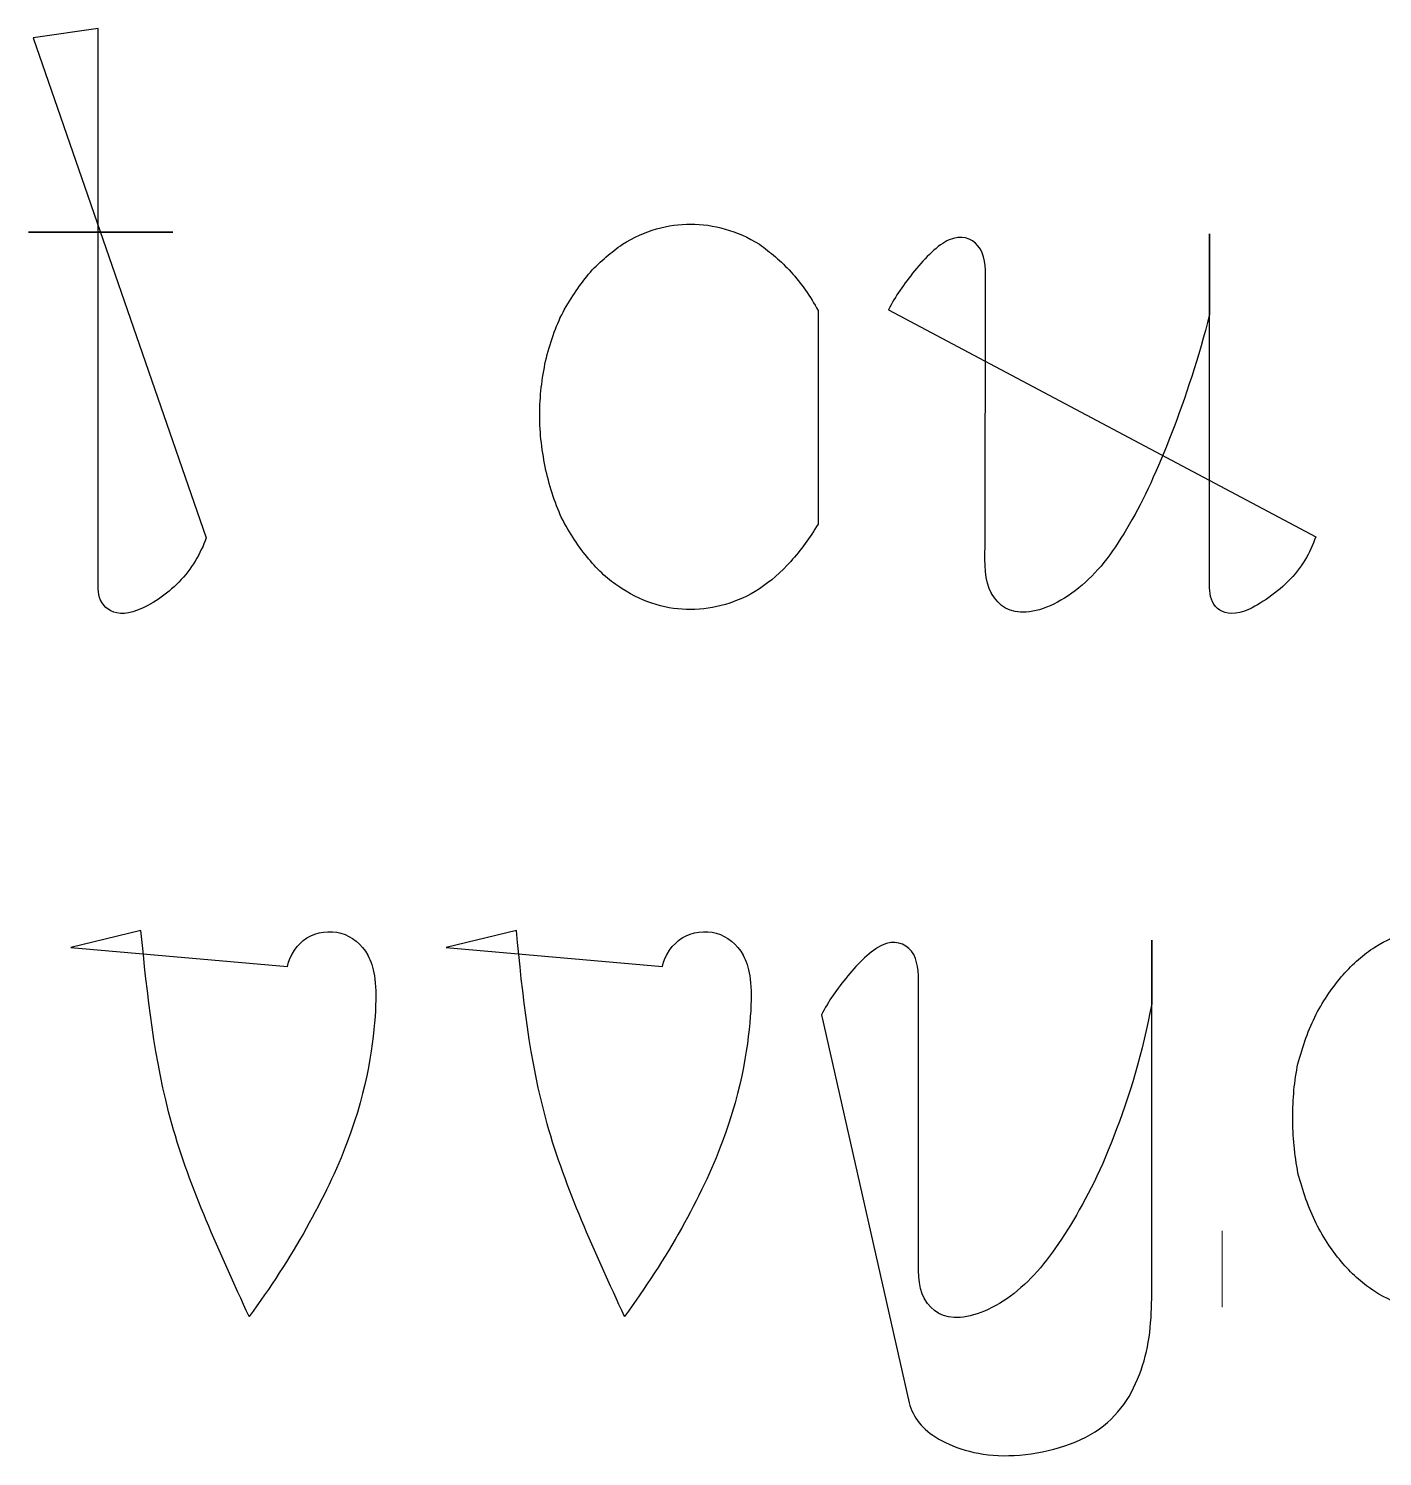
# Model space of a CAD drawing. Header units: centimetres. Extents: x -10 to 10, y -7.3 to 7.3.
# Drawn here: x -7.609 to -6.958, y 4.896 to 5.583 of the extents above; entities that cross this region are included whole.
import ezdxf

# ---------------------------------------------------------------- set-up
doc = ezdxf.new("R2010")
doc.units = ezdxf.units.CM
doc.header["$MEASUREMENT"] = 0
doc.layers.add('Layer 1', color=7, linetype='Continuous')

msp = doc.modelspace()

# ---------------------------------------------------------------- linework, layer by layer
at = {"layer": 'Layer 1', "color": 7}
for points, knots in [([(-7.60715, 5.57882), (-7.60715, 5.57882), (-7.5759, 5.58321), (-7.5759, 5.58321), (-7.5759, 5.58321), (-7.5759, 5.58321), (-7.5759, 5.48529), (-7.5759, 5.48529), (-7.5759, 5.48529), (-7.5759, 5.48529), (-7.54008, 5.48529), (-7.54008, 5.48529), (-7.54008, 5.48529), (-7.54008, 5.48529), (-7.60943, 5.48529), (-7.60943, 5.48529), (-7.60943, 5.48529), (-7.60943, 5.48529), (-7.57591, 5.48529), (-7.57591, 5.48529), (-7.57591, 5.48529), (-7.57591, 5.48529), (-7.57591, 5.31365), (-7.57591, 5.31365), (-7.57591, 5.31365), (-7.57591, 5.30984), (-7.57438, 5.30603), (-7.57115, 5.30375), (-7.57115, 5.30375), (-7.56792, 5.30147), (-7.56316, 5.30089), (-7.55705, 5.30335), (-7.55705, 5.30335), (-7.55075, 5.30563), (-7.54313, 5.31078), (-7.53705, 5.31687), (-7.53705, 5.31687), (-7.53096, 5.32317), (-7.52676, 5.33039), (-7.5239, 5.3382), (-7.5239, 5.3382), (-7.5239, 5.3382), (-7.60715, 5.57882), (-7.60715, 5.57882)], [0, 0, 0, 0, 0.083333, 0.083333, 0.083333, 0.083333, 0.166667, 0.166667, 0.166667, 0.166667, 0.25, 0.25, 0.25, 0.25, 0.333333, 0.333333, 0.333333, 0.333333, 0.416667, 0.416667, 0.416667, 0.416667, 0.5, 0.5, 0.5, 0.5, 0.583333, 0.583333, 0.583333, 0.583333, 0.666667, 0.666667, 0.666667, 0.666667, 0.75, 0.75, 0.75, 0.75, 0.833333, 0.833333, 0.833333, 0.833333, 1, 1, 1, 1]), ([(-7.60715, 5.57882), (-7.60715, 5.57882), (-7.60715, 5.57882), (-7.60715, 5.57882), (-7.60715, 5.57882), (-7.60715, 5.57882), (-7.60715, 5.57882), (-7.60715, 5.57882)], [0, 0, 0, 0, 0.333333, 0.333333, 0.333333, 0.333333, 1, 1, 1, 1]), ([(-7.22957, 5.44756), (-7.23319, 5.45423), (-7.23777, 5.46071), (-7.24253, 5.46605), (-7.24253, 5.46605), (-7.24748, 5.47139), (-7.25264, 5.47558), (-7.25777, 5.47939), (-7.25777, 5.47939), (-7.26862, 5.48606), (-7.27986, 5.4891), (-7.29092, 5.4891), (-7.29092, 5.4891), (-7.29624, 5.4891), (-7.30177, 5.48833), (-7.3073, 5.48682), (-7.3073, 5.48682), (-7.31283, 5.48529), (-7.31833, 5.48264), (-7.32368, 5.47939), (-7.32368, 5.47939), (-7.32902, 5.47558), (-7.33416, 5.4714), (-7.33911, 5.46605), (-7.33911, 5.46605), (-7.34387, 5.46033), (-7.34824, 5.45404), (-7.35226, 5.44681), (-7.35226, 5.44681), (-7.35588, 5.43975), (-7.35856, 5.43176), (-7.36065, 5.42318), (-7.36065, 5.42318), (-7.36237, 5.41498), (-7.36351, 5.40622), (-7.36351, 5.39728), (-7.36351, 5.39728), (-7.36351, 5.38834), (-7.36237, 5.37937), (-7.36047, 5.37061), (-7.36047, 5.37061), (-7.35856, 5.36204), (-7.35589, 5.35386), (-7.35227, 5.34643), (-7.35227, 5.34643), (-7.34827, 5.339), (-7.34388, 5.33251), (-7.33912, 5.32701), (-7.33912, 5.32701), (-7.33436, 5.32148), (-7.32941, 5.31709), (-7.32388, 5.31367), (-7.32388, 5.31367), (-7.31303, 5.30663), (-7.30179, 5.30359), (-7.29094, 5.30359), (-7.29094, 5.30359), (-7.28522, 5.30359), (-7.2797, 5.30454), (-7.27417, 5.30605), (-7.27417, 5.30605), (-7.26864, 5.30777), (-7.26314, 5.31005), (-7.25779, 5.31367), (-7.25779, 5.31367), (-7.25245, 5.31711), (-7.24731, 5.32169), (-7.24274, 5.32682), (-7.24274, 5.32682), (-7.23779, 5.33216), (-7.2334, 5.33825), (-7.22959, 5.34473), (-7.22959, 5.34473), (-7.22959, 5.34473), (-7.22957, 5.44756), (-7.22957, 5.44756)], [0, 0, 0, 0, 0.05, 0.05, 0.05, 0.05, 0.1, 0.1, 0.1, 0.1, 0.15, 0.15, 0.15, 0.15, 0.2, 0.2, 0.2, 0.2, 0.25, 0.25, 0.25, 0.25, 0.3, 0.3, 0.3, 0.3, 0.35, 0.35, 0.35, 0.35, 0.4, 0.4, 0.4, 0.4, 0.45, 0.45, 0.45, 0.45, 0.5, 0.5, 0.5, 0.5, 0.55, 0.55, 0.55, 0.55, 0.6, 0.6, 0.6, 0.6, 0.65, 0.65, 0.65, 0.65, 0.7, 0.7, 0.7, 0.7, 0.75, 0.75, 0.75, 0.75, 0.8, 0.8, 0.8, 0.8, 0.85, 0.85, 0.85, 0.85, 0.9, 0.9, 0.9, 0.9, 1, 1, 1, 1]), ([(-7.19567, 5.44793), (-7.19242, 5.45441), (-7.18824, 5.46031), (-7.1831, 5.46661), (-7.1831, 5.46661), (-7.17797, 5.47291), (-7.17186, 5.47918), (-7.16654, 5.48148), (-7.16654, 5.48148), (-7.16082, 5.48397), (-7.15569, 5.48262), (-7.15262, 5.47862), (-7.15262, 5.47862), (-7.14918, 5.47462), (-7.149, 5.46833), (-7.149, 5.46261), (-7.149, 5.46261), (-7.149, 5.46261), (-7.14919, 5.33384), (-7.14919, 5.33384), (-7.14919, 5.33384), (-7.14938, 5.32585), (-7.14956, 5.31746), (-7.14615, 5.31135), (-7.14615, 5.31135), (-7.14271, 5.30526), (-7.13702, 5.30164), (-7.12938, 5.30241), (-7.12938, 5.30241), (-7.12139, 5.30281), (-7.1111, 5.30794), (-7.10252, 5.31537), (-7.10252, 5.31537), (-7.09395, 5.32259), (-7.08688, 5.33233), (-7.07985, 5.34453), (-7.07985, 5.34453), (-7.07281, 5.35654), (-7.06614, 5.3712), (-7.05948, 5.38835), (-7.05948, 5.38835), (-7.05282, 5.4055), (-7.04633, 5.42529), (-7.0412, 5.4455), (-7.0412, 5.4455), (-7.0412, 5.4455), (-7.0412, 5.48437), (-7.0412, 5.48437), (-7.0412, 5.48437), (-7.0412, 5.48437), (-7.0412, 5.31406), (-7.0412, 5.31406), (-7.0412, 5.31406), (-7.0412, 5.31044), (-7.04006, 5.30663), (-7.03739, 5.30414), (-7.03739, 5.30414), (-7.03453, 5.30186), (-7.03072, 5.30073), (-7.02443, 5.30282), (-7.02443, 5.30282), (-7.01834, 5.30531), (-7.00977, 5.31081), (-7.00347, 5.31711), (-7.00347, 5.31711), (-6.99699, 5.32359), (-6.99281, 5.33082), (-6.99013, 5.33862), (-6.99013, 5.33862), (-6.99013, 5.33862), (-7.19567, 5.44793), (-7.19567, 5.44793)], [0, 0, 0, 0, 0.052632, 0.052632, 0.052632, 0.052632, 0.105263, 0.105263, 0.105263, 0.105263, 0.157895, 0.157895, 0.157895, 0.157895, 0.210526, 0.210526, 0.210526, 0.210526, 0.263158, 0.263158, 0.263158, 0.263158, 0.315789, 0.315789, 0.315789, 0.315789, 0.368421, 0.368421, 0.368421, 0.368421, 0.421053, 0.421053, 0.421053, 0.421053, 0.473684, 0.473684, 0.473684, 0.473684, 0.526316, 0.526316, 0.526316, 0.526316, 0.578947, 0.578947, 0.578947, 0.578947, 0.631579, 0.631579, 0.631579, 0.631579, 0.684211, 0.684211, 0.684211, 0.684211, 0.736842, 0.736842, 0.736842, 0.736842, 0.789474, 0.789474, 0.789474, 0.789474, 0.842105, 0.842105, 0.842105, 0.842105, 0.894737, 0.894737, 0.894737, 0.894737, 1, 1, 1, 1]), ([(-7.22957, 5.44756), (-7.22957, 5.44756), (-7.22957, 5.44756), (-7.22957, 5.44756), (-7.22957, 5.44756), (-7.22957, 5.44756), (-7.22957, 5.44756), (-7.22957, 5.44756)], [0, 0, 0, 0, 0.333333, 0.333333, 0.333333, 0.333333, 1, 1, 1, 1]), ([(-7.19567, 5.44793), (-7.19567, 5.44793), (-7.19567, 5.44793), (-7.19567, 5.44793), (-7.19567, 5.44793), (-7.19567, 5.44793), (-7.19567, 5.44793), (-7.19567, 5.44793)], [0, 0, 0, 0, 0.333333, 0.333333, 0.333333, 0.333333, 1, 1, 1, 1]), ([(-7.58906, 5.14104), (-7.58906, 5.14104), (-7.55535, 5.14924), (-7.55535, 5.14924), (-7.55535, 5.14924), (-7.55231, 5.11818), (-7.54905, 5.08696), (-7.54048, 5.05608), (-7.54048, 5.05608), (-7.53172, 5.02523), (-7.51762, 4.99435), (-7.50333, 4.9635), (-7.50333, 4.9635), (-7.48296, 4.99075), (-7.46618, 5.02102), (-7.45608, 5.04732), (-7.45608, 5.04732), (-7.44618, 5.07362), (-7.44333, 5.0959), (-7.44256, 5.11058), (-7.44256, 5.11058), (-7.44179, 5.12505), (-7.44333, 5.13191), (-7.44618, 5.13725), (-7.44618, 5.13725), (-7.44922, 5.14259), (-7.4538, 5.1464), (-7.45914, 5.14791), (-7.45914, 5.14791), (-7.46448, 5.14923), (-7.47057, 5.14868), (-7.47552, 5.14563), (-7.47552, 5.14563), (-7.48028, 5.14259), (-7.48372, 5.13743), (-7.48486, 5.1319), (-7.48486, 5.1319), (-7.48486, 5.1319), (-7.58906, 5.14104), (-7.58906, 5.14104)], [0, 0, 0, 0, 0.090909, 0.090909, 0.090909, 0.090909, 0.181818, 0.181818, 0.181818, 0.181818, 0.272727, 0.272727, 0.272727, 0.272727, 0.363636, 0.363636, 0.363636, 0.363636, 0.454545, 0.454545, 0.454545, 0.454545, 0.545455, 0.545455, 0.545455, 0.545455, 0.636364, 0.636364, 0.636364, 0.636364, 0.727273, 0.727273, 0.727273, 0.727273, 0.818182, 0.818182, 0.818182, 0.818182, 1, 1, 1, 1]), ([(-7.40845, 5.14104), (-7.40845, 5.14104), (-7.37474, 5.14924), (-7.37474, 5.14924), (-7.37474, 5.14924), (-7.3717, 5.11818), (-7.36844, 5.08696), (-7.35987, 5.05608), (-7.35987, 5.05608), (-7.35111, 5.02523), (-7.33701, 4.99435), (-7.32272, 4.9635), (-7.32272, 4.9635), (-7.30253, 4.99075), (-7.28557, 5.02102), (-7.27568, 5.04732), (-7.27568, 5.04732), (-7.26578, 5.07362), (-7.26293, 5.0959), (-7.26197, 5.11058), (-7.26197, 5.11058), (-7.2612, 5.12505), (-7.26274, 5.13191), (-7.26559, 5.13725), (-7.26559, 5.13725), (-7.26863, 5.14259), (-7.27321, 5.1464), (-7.27855, 5.14791), (-7.27855, 5.14791), (-7.28387, 5.14923), (-7.28998, 5.14868), (-7.29493, 5.14563), (-7.29493, 5.14563), (-7.29969, 5.14259), (-7.30313, 5.13743), (-7.30446, 5.1319), (-7.30446, 5.1319), (-7.30446, 5.1319), (-7.40845, 5.14104), (-7.40845, 5.14104)], [0, 0, 0, 0, 0.090909, 0.090909, 0.090909, 0.090909, 0.181818, 0.181818, 0.181818, 0.181818, 0.272727, 0.272727, 0.272727, 0.272727, 0.363636, 0.363636, 0.363636, 0.363636, 0.454545, 0.454545, 0.454545, 0.454545, 0.545455, 0.545455, 0.545455, 0.545455, 0.636364, 0.636364, 0.636364, 0.636364, 0.727273, 0.727273, 0.727273, 0.727273, 0.818182, 0.818182, 0.818182, 0.818182, 1, 1, 1, 1]), ([(-6.86743, 5.10942), (-6.87105, 5.11609), (-6.87563, 5.12257), (-6.88058, 5.12789), (-6.88058, 5.12789), (-6.88534, 5.13323), (-6.8905, 5.1376), (-6.89582, 5.14123), (-6.89582, 5.14123), (-6.90648, 5.1479), (-6.91773, 5.15113), (-6.92879, 5.15113), (-6.92879, 5.15113), (-6.93411, 5.15113), (-6.93964, 5.15018), (-6.94535, 5.14867), (-6.94535, 5.14867), (-6.95088, 5.14714), (-6.9562, 5.14446), (-6.96173, 5.14124), (-6.96173, 5.14124), (-6.96705, 5.13762), (-6.97221, 5.13322), (-6.97697, 5.1279), (-6.97697, 5.1279), (-6.98173, 5.1224), (-6.98612, 5.11589), (-6.98993, 5.10885), (-6.98993, 5.10885), (-6.99355, 5.1016), (-6.99641, 5.09342), (-6.99869, 5.08504), (-6.99869, 5.08504), (-7.00041, 5.07684), (-7.00118, 5.06808), (-7.00118, 5.05895), (-7.00118, 5.05895), (-7.00118, 5.05017), (-7.00023, 5.04122), (-6.99869, 5.03247), (-6.99869, 5.03247), (-6.99641, 5.0239), (-6.99356, 5.0157), (-6.98993, 5.00826), (-6.98993, 5.00826), (-6.98612, 5.00083), (-6.98173, 4.99437), (-6.97697, 4.98884), (-6.97697, 4.98884), (-6.97221, 4.98334), (-6.96705, 4.97892), (-6.96173, 4.9755), (-6.96173, 4.9755), (-6.95088, 4.96865), (-6.93982, 4.96539), (-6.92876, 4.96539), (-6.92876, 4.96539), (-6.92323, 4.96539), (-6.91752, 4.96634), (-6.91199, 4.96788), (-6.91199, 4.96788), (-6.90646, 4.9696), (-6.90112, 4.97188), (-6.89561, 4.9755), (-6.89561, 4.9755), (-6.89029, 4.97891), (-6.88532, 4.98349), (-6.88056, 4.98865), (-6.88056, 4.98865), (-6.87561, 4.99399), (-6.87122, 5.00008), (-6.86741, 5.00656), (-6.86741, 5.00656), (-6.86741, 5.00656), (-6.86743, 5.10942), (-6.86743, 5.10942)], [0, 0, 0, 0, 0.05, 0.05, 0.05, 0.05, 0.1, 0.1, 0.1, 0.1, 0.15, 0.15, 0.15, 0.15, 0.2, 0.2, 0.2, 0.2, 0.25, 0.25, 0.25, 0.25, 0.3, 0.3, 0.3, 0.3, 0.35, 0.35, 0.35, 0.35, 0.4, 0.4, 0.4, 0.4, 0.45, 0.45, 0.45, 0.45, 0.5, 0.5, 0.5, 0.5, 0.55, 0.55, 0.55, 0.55, 0.6, 0.6, 0.6, 0.6, 0.65, 0.65, 0.65, 0.65, 0.7, 0.7, 0.7, 0.7, 0.75, 0.75, 0.75, 0.75, 0.8, 0.8, 0.8, 0.8, 0.85, 0.85, 0.85, 0.85, 0.9, 0.9, 0.9, 0.9, 1, 1, 1, 1]), ([(-7.58906, 5.14104), (-7.58906, 5.14104), (-7.58906, 5.14104), (-7.58906, 5.14104), (-7.58906, 5.14104), (-7.58906, 5.14104), (-7.58906, 5.14104), (-7.58906, 5.14104)], [0, 0, 0, 0, 0.333333, 0.333333, 0.333333, 0.333333, 1, 1, 1, 1]), ([(-7.40845, 5.14104), (-7.40845, 5.14104), (-7.40845, 5.14104), (-7.40845, 5.14104), (-7.40845, 5.14104), (-7.40845, 5.14104), (-7.40845, 5.14104), (-7.40845, 5.14104)], [0, 0, 0, 0, 0.333333, 0.333333, 0.333333, 0.333333, 1, 1, 1, 1]), ([(-7.22787, 5.10865), (-7.22464, 5.11513), (-7.22044, 5.12103), (-7.2153, 5.12733), (-7.2153, 5.12733), (-7.21035, 5.13342), (-7.20406, 5.13953), (-7.19874, 5.1422), (-7.19874, 5.1422), (-7.19302, 5.14469), (-7.18789, 5.14315), (-7.18464, 5.13916), (-7.18464, 5.13916), (-7.18141, 5.13516), (-7.18123, 5.12887), (-7.18123, 5.12336), (-7.18123, 5.12336), (-7.18123, 5.12336), (-7.18123, 4.99459), (-7.18123, 4.99459), (-7.18123, 4.99459), (-7.18123, 4.98657), (-7.18179, 4.97819), (-7.17837, 4.97192), (-7.17837, 4.97192), (-7.17493, 4.96583), (-7.16924, 4.96239), (-7.16122, 4.96298), (-7.16122, 4.96298), (-7.15302, 4.96354), (-7.14254, 4.96848), (-7.1336, 4.97592), (-7.1336, 4.97592), (-7.12466, 4.98317), (-7.11722, 4.99307), (-7.1096, 5.00508), (-7.1096, 5.00508), (-7.10198, 5.01728), (-7.09417, 5.03175), (-7.0873, 5.05024), (-7.0873, 5.05024), (-7.07987, 5.06852), (-7.07338, 5.09101), (-7.06902, 5.11387), (-7.06902, 5.11387), (-7.06902, 5.11387), (-7.06902, 5.14454), (-7.06902, 5.14454), (-7.06902, 5.14454), (-7.06902, 5.14454), (-7.06902, 4.97441), (-7.06902, 4.97441), (-7.06902, 4.97441), (-7.06902, 4.96203), (-7.06997, 4.94927), (-7.07415, 4.93766), (-7.07415, 4.93766), (-7.07833, 4.92583), (-7.08481, 4.91536), (-7.09624, 4.90792), (-7.09624, 4.90792), (-7.10767, 4.9007), (-7.12405, 4.89668), (-7.13778, 4.89649), (-7.13778, 4.89649), (-7.15167, 4.89609), (-7.16313, 4.89972), (-7.17149, 4.90448), (-7.17149, 4.90448), (-7.17948, 4.90906), (-7.18387, 4.91496), (-7.18578, 4.92181), (-7.18578, 4.92181), (-7.18578, 4.92181), (-7.22787, 5.10865), (-7.22787, 5.10865)], [0, 0, 0, 0, 0.05, 0.05, 0.05, 0.05, 0.1, 0.1, 0.1, 0.1, 0.15, 0.15, 0.15, 0.15, 0.2, 0.2, 0.2, 0.2, 0.25, 0.25, 0.25, 0.25, 0.3, 0.3, 0.3, 0.3, 0.35, 0.35, 0.35, 0.35, 0.4, 0.4, 0.4, 0.4, 0.45, 0.45, 0.45, 0.45, 0.5, 0.5, 0.5, 0.5, 0.55, 0.55, 0.55, 0.55, 0.6, 0.6, 0.6, 0.6, 0.65, 0.65, 0.65, 0.65, 0.7, 0.7, 0.7, 0.7, 0.75, 0.75, 0.75, 0.75, 0.8, 0.8, 0.8, 0.8, 0.85, 0.85, 0.85, 0.85, 0.9, 0.9, 0.9, 0.9, 1, 1, 1, 1]), ([(-7.22787, 5.10865), (-7.22787, 5.10865), (-7.22787, 5.10865), (-7.22787, 5.10865), (-7.22787, 5.10865), (-7.22787, 5.10865), (-7.22787, 5.10865), (-7.22787, 5.10865)], [0, 0, 0, 0, 0.333333, 0.333333, 0.333333, 0.333333, 1, 1, 1, 1])]:
    msp.add_open_spline(points, degree=3, knots=knots, dxfattribs=at)
at = {"layer": 'Layer 1', "lineweight": 0}
for points, knots in [([(-7.60715, 5.57882), (-7.60715, 5.57882), (-7.5759, 5.58321), (-7.5759, 5.58321), (-7.5759, 5.58321), (-7.5759, 5.58321), (-7.5759, 5.48529), (-7.5759, 5.48529), (-7.5759, 5.48529), (-7.5759, 5.48529), (-7.54008, 5.48529), (-7.54008, 5.48529), (-7.54008, 5.48529), (-7.54008, 5.48529), (-7.60943, 5.48529), (-7.60943, 5.48529), (-7.60943, 5.48529), (-7.60943, 5.48529), (-7.57591, 5.48529), (-7.57591, 5.48529), (-7.57591, 5.48529), (-7.57591, 5.48529), (-7.57591, 5.31365), (-7.57591, 5.31365), (-7.57591, 5.31365), (-7.57591, 5.30984), (-7.57438, 5.30603), (-7.57115, 5.30375), (-7.57115, 5.30375), (-7.56792, 5.30147), (-7.56316, 5.30089), (-7.55705, 5.30335), (-7.55705, 5.30335), (-7.55075, 5.30563), (-7.54313, 5.31078), (-7.53705, 5.31687), (-7.53705, 5.31687), (-7.53096, 5.32317), (-7.52676, 5.33039), (-7.5239, 5.3382)], [0, 0, 0, 0, 0.090909, 0.090909, 0.090909, 0.090909, 0.181818, 0.181818, 0.181818, 0.181818, 0.272727, 0.272727, 0.272727, 0.272727, 0.363636, 0.363636, 0.363636, 0.363636, 0.454545, 0.454545, 0.454545, 0.454545, 0.545455, 0.545455, 0.545455, 0.545455, 0.636364, 0.636364, 0.636364, 0.636364, 0.727273, 0.727273, 0.727273, 0.727273, 0.818182, 0.818182, 0.818182, 0.818182, 1, 1, 1, 1]), ([(-7.60715, 5.57882), (-7.60715, 5.57882), (-7.60715, 5.57882), (-7.60715, 5.57882), (-7.60715, 5.57882), (-7.60715, 5.57882), (-7.60715, 5.57882), (-7.60715, 5.57882)], [0, 0, 0, 0, 0.333333, 0.333333, 0.333333, 0.333333, 1, 1, 1, 1]), ([(-7.22957, 5.44756), (-7.23319, 5.45423), (-7.23777, 5.46071), (-7.24253, 5.46605), (-7.24253, 5.46605), (-7.24748, 5.47139), (-7.25264, 5.47558), (-7.25777, 5.47939), (-7.25777, 5.47939), (-7.26862, 5.48606), (-7.27986, 5.4891), (-7.29092, 5.4891), (-7.29092, 5.4891), (-7.29624, 5.4891), (-7.30177, 5.48833), (-7.3073, 5.48682), (-7.3073, 5.48682), (-7.31283, 5.48529), (-7.31833, 5.48264), (-7.32368, 5.47939), (-7.32368, 5.47939), (-7.32902, 5.47558), (-7.33416, 5.4714), (-7.33911, 5.46605), (-7.33911, 5.46605), (-7.34387, 5.46033), (-7.34824, 5.45404), (-7.35226, 5.44681), (-7.35226, 5.44681), (-7.35588, 5.43975), (-7.35856, 5.43176), (-7.36065, 5.42318), (-7.36065, 5.42318), (-7.36237, 5.41498), (-7.36351, 5.40622), (-7.36351, 5.39728), (-7.36351, 5.39728), (-7.36351, 5.38834), (-7.36237, 5.37937), (-7.36047, 5.37061), (-7.36047, 5.37061), (-7.35856, 5.36204), (-7.35589, 5.35386), (-7.35227, 5.34643), (-7.35227, 5.34643), (-7.34827, 5.339), (-7.34388, 5.33251), (-7.33912, 5.32701), (-7.33912, 5.32701), (-7.33436, 5.32148), (-7.32941, 5.31709), (-7.32388, 5.31367), (-7.32388, 5.31367), (-7.31303, 5.30663), (-7.30179, 5.30359), (-7.29094, 5.30359), (-7.29094, 5.30359), (-7.28522, 5.30359), (-7.2797, 5.30454), (-7.27417, 5.30605), (-7.27417, 5.30605), (-7.26864, 5.30777), (-7.26314, 5.31005), (-7.25779, 5.31367), (-7.25779, 5.31367), (-7.25245, 5.31711), (-7.24731, 5.32169), (-7.24274, 5.32682), (-7.24274, 5.32682), (-7.23779, 5.33216), (-7.2334, 5.33825), (-7.22959, 5.34473)], [0, 0, 0, 0, 0.052632, 0.052632, 0.052632, 0.052632, 0.105263, 0.105263, 0.105263, 0.105263, 0.157895, 0.157895, 0.157895, 0.157895, 0.210526, 0.210526, 0.210526, 0.210526, 0.263158, 0.263158, 0.263158, 0.263158, 0.315789, 0.315789, 0.315789, 0.315789, 0.368421, 0.368421, 0.368421, 0.368421, 0.421053, 0.421053, 0.421053, 0.421053, 0.473684, 0.473684, 0.473684, 0.473684, 0.526316, 0.526316, 0.526316, 0.526316, 0.578947, 0.578947, 0.578947, 0.578947, 0.631579, 0.631579, 0.631579, 0.631579, 0.684211, 0.684211, 0.684211, 0.684211, 0.736842, 0.736842, 0.736842, 0.736842, 0.789474, 0.789474, 0.789474, 0.789474, 0.842105, 0.842105, 0.842105, 0.842105, 0.894737, 0.894737, 0.894737, 0.894737, 1, 1, 1, 1]), ([(-7.19567, 5.44793), (-7.19242, 5.45441), (-7.18824, 5.46031), (-7.1831, 5.46661), (-7.1831, 5.46661), (-7.17797, 5.47291), (-7.17186, 5.47918), (-7.16654, 5.48148), (-7.16654, 5.48148), (-7.16082, 5.48397), (-7.15569, 5.48262), (-7.15262, 5.47862), (-7.15262, 5.47862), (-7.14918, 5.47462), (-7.149, 5.46833), (-7.149, 5.46261), (-7.149, 5.46261), (-7.149, 5.46261), (-7.14919, 5.33384), (-7.14919, 5.33384), (-7.14919, 5.33384), (-7.14938, 5.32585), (-7.14956, 5.31746), (-7.14615, 5.31135), (-7.14615, 5.31135), (-7.14271, 5.30526), (-7.13702, 5.30164), (-7.12938, 5.30241), (-7.12938, 5.30241), (-7.12139, 5.30281), (-7.1111, 5.30794), (-7.10252, 5.31537), (-7.10252, 5.31537), (-7.09395, 5.32259), (-7.08688, 5.33233), (-7.07985, 5.34453), (-7.07985, 5.34453), (-7.07281, 5.35654), (-7.06614, 5.3712), (-7.05948, 5.38835), (-7.05948, 5.38835), (-7.05282, 5.4055), (-7.04633, 5.42529), (-7.0412, 5.4455), (-7.0412, 5.4455), (-7.0412, 5.4455), (-7.0412, 5.48437), (-7.0412, 5.48437), (-7.0412, 5.48437), (-7.0412, 5.48437), (-7.0412, 5.31406), (-7.0412, 5.31406), (-7.0412, 5.31406), (-7.0412, 5.31044), (-7.04006, 5.30663), (-7.03739, 5.30414), (-7.03739, 5.30414), (-7.03453, 5.30186), (-7.03072, 5.30073), (-7.02443, 5.30282), (-7.02443, 5.30282), (-7.01834, 5.30531), (-7.00977, 5.31081), (-7.00347, 5.31711), (-7.00347, 5.31711), (-6.99699, 5.32359), (-6.99281, 5.33082), (-6.99013, 5.33862)], [0, 0, 0, 0, 0.055556, 0.055556, 0.055556, 0.055556, 0.111111, 0.111111, 0.111111, 0.111111, 0.166667, 0.166667, 0.166667, 0.166667, 0.222222, 0.222222, 0.222222, 0.222222, 0.277778, 0.277778, 0.277778, 0.277778, 0.333333, 0.333333, 0.333333, 0.333333, 0.388889, 0.388889, 0.388889, 0.388889, 0.444444, 0.444444, 0.444444, 0.444444, 0.5, 0.5, 0.5, 0.5, 0.555556, 0.555556, 0.555556, 0.555556, 0.611111, 0.611111, 0.611111, 0.611111, 0.666667, 0.666667, 0.666667, 0.666667, 0.722222, 0.722222, 0.722222, 0.722222, 0.777778, 0.777778, 0.777778, 0.777778, 0.833333, 0.833333, 0.833333, 0.833333, 0.888889, 0.888889, 0.888889, 0.888889, 1, 1, 1, 1]), ([(-7.22957, 5.44756), (-7.22957, 5.44756), (-7.22957, 5.44756), (-7.22957, 5.44756), (-7.22957, 5.44756), (-7.22957, 5.44756), (-7.22957, 5.44756), (-7.22957, 5.44756)], [0, 0, 0, 0, 0.333333, 0.333333, 0.333333, 0.333333, 1, 1, 1, 1]), ([(-7.19567, 5.44793), (-7.19567, 5.44793), (-7.19567, 5.44793), (-7.19567, 5.44793), (-7.19567, 5.44793), (-7.19567, 5.44793), (-7.19567, 5.44793), (-7.19567, 5.44793)], [0, 0, 0, 0, 0.333333, 0.333333, 0.333333, 0.333333, 1, 1, 1, 1]), ([(-7.58906, 5.14104), (-7.58906, 5.14104), (-7.55535, 5.14924), (-7.55535, 5.14924), (-7.55535, 5.14924), (-7.55231, 5.11818), (-7.54905, 5.08696), (-7.54048, 5.05608), (-7.54048, 5.05608), (-7.53172, 5.02523), (-7.51762, 4.99435), (-7.50333, 4.9635), (-7.50333, 4.9635), (-7.48296, 4.99075), (-7.46618, 5.02102), (-7.45608, 5.04732), (-7.45608, 5.04732), (-7.44618, 5.07362), (-7.44333, 5.0959), (-7.44256, 5.11058), (-7.44256, 5.11058), (-7.44179, 5.12505), (-7.44333, 5.13191), (-7.44618, 5.13725), (-7.44618, 5.13725), (-7.44922, 5.14259), (-7.4538, 5.1464), (-7.45914, 5.14791), (-7.45914, 5.14791), (-7.46448, 5.14923), (-7.47057, 5.14868), (-7.47552, 5.14563), (-7.47552, 5.14563), (-7.48028, 5.14259), (-7.48372, 5.13743), (-7.48486, 5.1319)], [0, 0, 0, 0, 0.1, 0.1, 0.1, 0.1, 0.2, 0.2, 0.2, 0.2, 0.3, 0.3, 0.3, 0.3, 0.4, 0.4, 0.4, 0.4, 0.5, 0.5, 0.5, 0.5, 0.6, 0.6, 0.6, 0.6, 0.7, 0.7, 0.7, 0.7, 0.8, 0.8, 0.8, 0.8, 1, 1, 1, 1]), ([(-7.40845, 5.14104), (-7.40845, 5.14104), (-7.37474, 5.14924), (-7.37474, 5.14924), (-7.37474, 5.14924), (-7.3717, 5.11818), (-7.36844, 5.08696), (-7.35987, 5.05608), (-7.35987, 5.05608), (-7.35111, 5.02523), (-7.33701, 4.99435), (-7.32272, 4.9635), (-7.32272, 4.9635), (-7.30253, 4.99075), (-7.28557, 5.02102), (-7.27568, 5.04732), (-7.27568, 5.04732), (-7.26578, 5.07362), (-7.26293, 5.0959), (-7.26197, 5.11058), (-7.26197, 5.11058), (-7.2612, 5.12505), (-7.26274, 5.13191), (-7.26559, 5.13725), (-7.26559, 5.13725), (-7.26863, 5.14259), (-7.27321, 5.1464), (-7.27855, 5.14791), (-7.27855, 5.14791), (-7.28387, 5.14923), (-7.28998, 5.14868), (-7.29493, 5.14563), (-7.29493, 5.14563), (-7.29969, 5.14259), (-7.30313, 5.13743), (-7.30446, 5.1319)], [0, 0, 0, 0, 0.1, 0.1, 0.1, 0.1, 0.2, 0.2, 0.2, 0.2, 0.3, 0.3, 0.3, 0.3, 0.4, 0.4, 0.4, 0.4, 0.5, 0.5, 0.5, 0.5, 0.6, 0.6, 0.6, 0.6, 0.7, 0.7, 0.7, 0.7, 0.8, 0.8, 0.8, 0.8, 1, 1, 1, 1]), ([(-6.86743, 5.10942), (-6.87105, 5.11609), (-6.87563, 5.12257), (-6.88058, 5.12789), (-6.88058, 5.12789), (-6.88534, 5.13323), (-6.8905, 5.1376), (-6.89582, 5.14123), (-6.89582, 5.14123), (-6.90648, 5.1479), (-6.91773, 5.15113), (-6.92879, 5.15113), (-6.92879, 5.15113), (-6.93411, 5.15113), (-6.93964, 5.15018), (-6.94535, 5.14867), (-6.94535, 5.14867), (-6.95088, 5.14714), (-6.9562, 5.14446), (-6.96173, 5.14124), (-6.96173, 5.14124), (-6.96705, 5.13762), (-6.97221, 5.13322), (-6.97697, 5.1279), (-6.97697, 5.1279), (-6.98173, 5.1224), (-6.98612, 5.11589), (-6.98993, 5.10885), (-6.98993, 5.10885), (-6.99355, 5.1016), (-6.99641, 5.09342), (-6.99869, 5.08504), (-6.99869, 5.08504), (-7.00041, 5.07684), (-7.00118, 5.06808), (-7.00118, 5.05895), (-7.00118, 5.05895), (-7.00118, 5.05017), (-7.00023, 5.04122), (-6.99869, 5.03247), (-6.99869, 5.03247), (-6.99641, 5.0239), (-6.99356, 5.0157), (-6.98993, 5.00826), (-6.98993, 5.00826), (-6.98612, 5.00083), (-6.98173, 4.99437), (-6.97697, 4.98884), (-6.97697, 4.98884), (-6.97221, 4.98334), (-6.96705, 4.97892), (-6.96173, 4.9755), (-6.96173, 4.9755), (-6.95088, 4.96865), (-6.93982, 4.96539), (-6.92876, 4.96539), (-6.92876, 4.96539), (-6.92323, 4.96539), (-6.91752, 4.96634), (-6.91199, 4.96788), (-6.91199, 4.96788), (-6.90646, 4.9696), (-6.90112, 4.97188), (-6.89561, 4.9755), (-6.89561, 4.9755), (-6.89029, 4.97891), (-6.88532, 4.98349), (-6.88056, 4.98865), (-6.88056, 4.98865), (-6.87561, 4.99399), (-6.87122, 5.00008), (-6.86741, 5.00656)], [0, 0, 0, 0, 0.052632, 0.052632, 0.052632, 0.052632, 0.105263, 0.105263, 0.105263, 0.105263, 0.157895, 0.157895, 0.157895, 0.157895, 0.210526, 0.210526, 0.210526, 0.210526, 0.263158, 0.263158, 0.263158, 0.263158, 0.315789, 0.315789, 0.315789, 0.315789, 0.368421, 0.368421, 0.368421, 0.368421, 0.421053, 0.421053, 0.421053, 0.421053, 0.473684, 0.473684, 0.473684, 0.473684, 0.526316, 0.526316, 0.526316, 0.526316, 0.578947, 0.578947, 0.578947, 0.578947, 0.631579, 0.631579, 0.631579, 0.631579, 0.684211, 0.684211, 0.684211, 0.684211, 0.736842, 0.736842, 0.736842, 0.736842, 0.789474, 0.789474, 0.789474, 0.789474, 0.842105, 0.842105, 0.842105, 0.842105, 0.894737, 0.894737, 0.894737, 0.894737, 1, 1, 1, 1]), ([(-7.58906, 5.14104), (-7.58906, 5.14104), (-7.58906, 5.14104), (-7.58906, 5.14104), (-7.58906, 5.14104), (-7.58906, 5.14104), (-7.58906, 5.14104), (-7.58906, 5.14104)], [0, 0, 0, 0, 0.333333, 0.333333, 0.333333, 0.333333, 1, 1, 1, 1]), ([(-7.40845, 5.14104), (-7.40845, 5.14104), (-7.40845, 5.14104), (-7.40845, 5.14104), (-7.40845, 5.14104), (-7.40845, 5.14104), (-7.40845, 5.14104), (-7.40845, 5.14104)], [0, 0, 0, 0, 0.333333, 0.333333, 0.333333, 0.333333, 1, 1, 1, 1]), ([(-7.22787, 5.10865), (-7.22464, 5.11513), (-7.22044, 5.12103), (-7.2153, 5.12733), (-7.2153, 5.12733), (-7.21035, 5.13342), (-7.20406, 5.13953), (-7.19874, 5.1422), (-7.19874, 5.1422), (-7.19302, 5.14469), (-7.18789, 5.14315), (-7.18464, 5.13916), (-7.18464, 5.13916), (-7.18141, 5.13516), (-7.18123, 5.12887), (-7.18123, 5.12336), (-7.18123, 5.12336), (-7.18123, 5.12336), (-7.18123, 4.99459), (-7.18123, 4.99459), (-7.18123, 4.99459), (-7.18123, 4.98657), (-7.18179, 4.97819), (-7.17837, 4.97192), (-7.17837, 4.97192), (-7.17493, 4.96583), (-7.16924, 4.96239), (-7.16122, 4.96298), (-7.16122, 4.96298), (-7.15302, 4.96354), (-7.14254, 4.96848), (-7.1336, 4.97592), (-7.1336, 4.97592), (-7.12466, 4.98317), (-7.11722, 4.99307), (-7.1096, 5.00508), (-7.1096, 5.00508), (-7.10198, 5.01728), (-7.09417, 5.03175), (-7.0873, 5.05024), (-7.0873, 5.05024), (-7.07987, 5.06852), (-7.07338, 5.09101), (-7.06902, 5.11387), (-7.06902, 5.11387), (-7.06902, 5.11387), (-7.06902, 5.14454), (-7.06902, 5.14454), (-7.06902, 5.14454), (-7.06902, 5.14454), (-7.06902, 4.97441), (-7.06902, 4.97441), (-7.06902, 4.97441), (-7.06902, 4.96203), (-7.06997, 4.94927), (-7.07415, 4.93766), (-7.07415, 4.93766), (-7.07833, 4.92583), (-7.08481, 4.91536), (-7.09624, 4.90792), (-7.09624, 4.90792), (-7.10767, 4.9007), (-7.12405, 4.89668), (-7.13778, 4.89649), (-7.13778, 4.89649), (-7.15167, 4.89609), (-7.16313, 4.89972), (-7.17149, 4.90448), (-7.17149, 4.90448), (-7.17948, 4.90906), (-7.18387, 4.91496), (-7.18578, 4.92181)], [0, 0, 0, 0, 0.052632, 0.052632, 0.052632, 0.052632, 0.105263, 0.105263, 0.105263, 0.105263, 0.157895, 0.157895, 0.157895, 0.157895, 0.210526, 0.210526, 0.210526, 0.210526, 0.263158, 0.263158, 0.263158, 0.263158, 0.315789, 0.315789, 0.315789, 0.315789, 0.368421, 0.368421, 0.368421, 0.368421, 0.421053, 0.421053, 0.421053, 0.421053, 0.473684, 0.473684, 0.473684, 0.473684, 0.526316, 0.526316, 0.526316, 0.526316, 0.578947, 0.578947, 0.578947, 0.578947, 0.631579, 0.631579, 0.631579, 0.631579, 0.684211, 0.684211, 0.684211, 0.684211, 0.736842, 0.736842, 0.736842, 0.736842, 0.789474, 0.789474, 0.789474, 0.789474, 0.842105, 0.842105, 0.842105, 0.842105, 0.894737, 0.894737, 0.894737, 0.894737, 1, 1, 1, 1]), ([(-7.22787, 5.10865), (-7.22787, 5.10865), (-7.22787, 5.10865), (-7.22787, 5.10865), (-7.22787, 5.10865), (-7.22787, 5.10865), (-7.22787, 5.10865), (-7.22787, 5.10865)], [0, 0, 0, 0, 0.333333, 0.333333, 0.333333, 0.333333, 1, 1, 1, 1])]:
    msp.add_open_spline(points, degree=3, knots=knots, dxfattribs=at)
at = {"layer": 'Layer 1', "color": 7, "lineweight": 0}
msp.add_open_spline([(-7.03507, 5.00465), (-7.03507, 5.00465), (-7.03507, 4.96787), (-7.03507, 4.96787), (-7.03507, 4.96787), (-7.03507, 4.96787), (-7.03507, 5.00465), (-7.03507, 5.00465)], degree=3, knots=[0, 0, 0, 0, 0.333333, 0.333333, 0.333333, 0.333333, 1, 1, 1, 1], dxfattribs=at)

doc.saveas('drawing.dxf')
